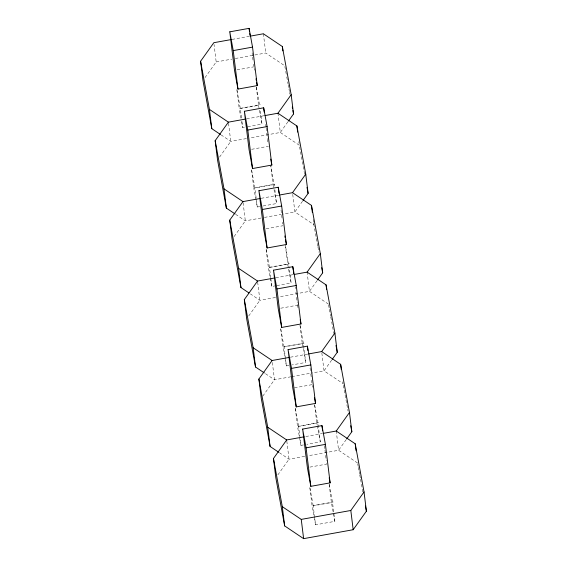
<?xml version="1.0" encoding="UTF-8"?>
<svg xmlns="http://www.w3.org/2000/svg" width="567" height="567" viewBox="0 0 567 567"><rect width="100%" height="100%" fill="white"/><g stroke="black" fill="none" stroke-linecap="round" stroke-linejoin="round"><path stroke-width="0.43" stroke-dasharray="2.83 2.13" d="M204.999 77.636L216.183 61.952L214.035 44.453M219.571 157.087L230.755 141.396L228.395 122.153M287.944 121.777L280.318 132.472L249.884 137.951M234.143 236.531L245.327 220.847L242.967 201.604M302.516 201.228L294.89 211.923L281.849 214.269M248.715 315.982L259.899 300.297L257.645 281.927M317.088 280.679L309.462 291.374L279.028 296.853M262.776 396.149L274.478 379.748L272.11 360.506M331.66 360.13L324.033 370.825L310.992 373.171M277.858 474.884L289.05 459.199L286.789 440.828M346.231 439.581L338.605 450.276L308.179 455.755M232.08 39.414L249.466 36.281M216.183 61.952L231.832 59.131M235.312 58.5L265.746 53.022L284.705 65.765L286.597 76.084M237.027 69.869L253.818 66.842M241.499 117.957L240.316 108.332L260.303 104.732M240.961 118.198L239.239 108.814L258.545 105.334L256.185 86.092L259.842 106.603M246.652 118.864L264.045 115.732M241.585 121.607L242.683 127.582L246.879 126.824M247.715 126.675L261.989 124.102L260.267 110.104M246.404 138.582L230.755 141.396L221.279 135.031M251.599 149.319L268.389 146.293M256.178 198.28L254.888 187.783L274.875 184.183M259.771 206.579L257.255 207.033L253.81 188.265L273.117 184.785L270.757 165.536L274.414 186.054M261.224 198.315L278.617 195.183M263.131 205.97L276.561 203.553L274.846 189.555M260.983 218.033L245.327 220.847L235.851 214.475M264.456 217.402L280.977 214.432M266.178 228.763L282.968 225.744M270.75 277.731L269.46 267.234L289.446 263.634M276.023 285.725L271.827 286.477L268.382 267.709L287.689 264.236L285.329 244.987L289.305 268.134M275.796 277.766L293.189 274.634M276.859 285.57L291.133 283.004L289.418 269.006M275.555 297.484L259.899 300.297L250.423 293.926M280.75 308.214L297.54 305.195L297.321 303.444M288.915 365.474L286.399 365.928L284.032 346.685L304.018 343.085M286.399 365.928L282.954 347.16L302.268 343.687L299.9 324.437L303.345 343.205L305.705 362.455L292.274 364.872M290.368 357.217L307.761 354.084M290.991 376.772L274.478 379.748L264.995 373.377M291.863 376.616L310.121 373.327M294.479 387.821L312.112 384.646M303.487 444.925L300.971 445.378L298.611 426.136L318.59 422.535M300.971 445.378L297.526 426.611L316.84 423.138L314.472 403.888L317.917 422.656L320.277 441.906L306.846 444.322M305.811 436.512L322.332 433.535M304.699 456.378L289.05 459.199L279.566 452.827M309.894 467.116L326.684 464.097L326.358 461.467M334.849 521.356L331.411 502.589L329.044 483.339L332.489 502.107L334.849 521.356L315.543 524.829L313.182 505.587L333.162 501.986M315.543 524.829L312.098 506.062L331.411 502.589M299.277 145.216L280.318 132.472L277.95 113.23M317.789 246.17L313.849 224.667L294.89 211.923L292.522 192.681M328.421 304.118L309.462 291.374L307.101 272.125M357.564 463.019L338.605 450.276L336.245 431.026M286.753 76.949L288.015 83.831M288.171 84.689L288.801 88.133M288.964 88.991L289.439 91.57M289.595 92.428L289.907 94.15M299.589 146.938L304.642 174.459M317.952 247.028L318.895 252.195M328.577 304.975L329.207 308.42M329.37 309.277L330.632 316.159M330.788 317.017L333.786 333.361M343.311 385.284L347.571 408.509M347.727 409.374L348.039 411.089M357.72 463.877L358.195 466.457M358.351 467.314L358.989 470.759M359.145 471.616L359.62 474.196M359.776 475.061L360.406 478.498M360.562 479.363L362.93 492.262M254.136 68.55L254.448 70.251M297.54 305.195L298.008 307.753M312.268 385.496L312.58 387.204M258.545 105.334L261.989 124.102M273.117 184.785L276.561 203.553M287.689 264.236L291.133 283.004M302.268 343.687L305.705 362.455M316.84 423.138L317.151 424.839M317.307 425.697L320.277 441.906M237.034 90.422L240.316 108.332M254.888 187.783L251.45 169.016L253.81 188.265M269.46 267.234L266.022 248.466L268.382 267.709M284.032 346.685L280.594 327.917L282.954 347.16M298.611 426.136L295.166 407.368L297.526 426.611M313.182 505.587L309.738 486.819L312.098 506.062M342.78 381.818L342.992 383.568L324.033 370.825L321.673 351.575M313.204 219.415L313.523 222.044M313.636 222.916L313.849 224.667M298.844 141.715L299.057 143.465M324.43 445.726L324.856 449.22M324.962 450.099L325.501 454.472M325.607 455.344L326.252 460.595M310.071 368.018L310.39 370.648M310.822 374.142L311.141 376.772M311.574 380.273L311.893 382.895M295.279 286.824L295.499 288.575M295.924 292.069L296.463 296.442M296.569 297.321L297.214 302.565M263.379 33.779L265.746 53.022M281.034 209.996L281.572 214.369M281.679 215.247L282.104 218.742M282.536 222.243L282.749 223.993M265.71 124.421L266.029 127.043M266.136 127.922L266.674 132.295M266.781 133.167L267.426 138.419M267.532 139.291L267.858 141.92M252.102 52.844L252.528 56.346M252.641 57.217L253.066 60.719M253.499 64.22L253.711 65.97M270.856 278.61L271.827 286.477M256.284 199.159L257.255 207.033M241.925 121.458L242.683 127.582M236.871 89.565L239.239 108.814"/><path stroke-width="0.85" d="M220.549 134.535L211.796 128.659L202.965 80.486L200.598 61.243L213.823 42.702L231.208 39.57M235.121 213.986L226.368 208.11L217.537 159.937L215.169 140.687L228.395 122.153L245.78 119.02M264.909 115.576L277.95 113.23L291.176 94.689L282.338 46.522L263.379 33.779L250.338 36.125M288.454 121.069L293.536 113.939L291.176 94.689M248.963 292.948L240.94 287.554L232.109 239.387L229.741 220.138L242.967 201.604L260.352 198.471M279.481 195.027L292.522 192.681L305.748 174.14L296.91 125.966L277.95 113.23M303.026 200.52L308.108 193.39L305.748 174.14M264.265 372.888L255.519 367.005L246.68 318.838L244.32 299.589L257.538 281.055L274.931 277.922M294.053 274.478L307.101 272.125L320.32 253.591L311.481 205.417L292.522 192.681M317.598 279.963L322.68 272.833L320.32 253.591M278.836 452.338L270.09 446.456L261.252 398.289L258.892 379.039L272.11 360.506L289.503 357.373M308.632 353.928L321.673 351.575L334.891 333.042L326.06 284.868L307.101 272.125M332.17 359.414L337.259 352.284L334.891 333.042M323.204 433.379L336.245 431.026L355.204 443.77L364.035 491.943L366.402 511.186L353.177 529.727L303.621 538.65L284.662 525.907L275.824 477.74L273.464 458.49L286.682 439.957L304.075 436.824M336.245 431.026L349.463 412.493L340.632 364.319L321.673 351.575M346.742 438.865L351.831 431.735L349.463 412.493M353.177 529.727L350.817 510.477L364.035 491.943M229.784 31.83L249.097 28.35L252.535 47.118L257.262 85.61L237.956 89.09L234.511 70.322L229.784 31.83L233.228 50.598L237.956 89.09M233.228 50.598L252.535 47.118M244.356 111.281L263.669 107.801L267.107 126.569L271.834 165.061L252.528 168.541L249.083 149.773L244.356 111.281L247.8 130.049L252.528 168.541M247.8 130.049L267.107 126.569M258.928 190.725L278.241 187.252L281.679 206.019L286.406 244.512L267.1 247.985L263.655 229.217L258.928 190.725L262.372 209.492L267.1 247.985M262.372 209.492L281.679 206.019M273.5 270.175L292.813 266.703L296.257 285.47L300.978 323.963L281.671 327.435L278.227 308.668L273.5 270.175L276.944 288.943L281.671 327.435M276.944 288.943L296.257 285.47M288.079 349.626L307.385 346.153L310.829 364.921L315.55 403.413L296.243 406.886L292.799 388.119L288.079 349.626L291.516 368.394L296.243 406.886M291.516 368.394L310.829 364.921M302.65 429.077L321.957 425.604L325.401 444.372L330.129 482.864L310.815 486.337L307.378 467.569L302.65 429.077L306.088 447.845L310.815 486.337M306.088 447.845L325.401 444.372M273.464 458.49L282.295 506.664L301.254 519.4L350.817 510.477M200.598 61.243L209.436 109.41L228.395 122.153M215.169 140.687L224.008 188.861L242.967 201.604M229.741 220.138L238.579 268.311L257.538 281.055M244.32 299.589L253.151 347.762L272.11 360.506M258.892 379.039L267.723 427.213L286.682 439.957M292.274 107.057L292.593 108.772M292.905 110.494L293.536 113.939M307.009 187.365L308.108 193.39M321.737 267.674L322.68 272.833M335.997 345.402L337.259 352.284M350.725 425.718L351.831 431.735M365.453 506.026L366.402 511.186M256.008 78.785L256.327 80.493M256.638 82.201L257.262 85.61M270.743 159.086L271.834 165.061M284.84 235.978L285.158 237.686M285.47 239.394L286.406 244.512M300.198 319.696L300.978 323.963M314.458 397.439L315.55 403.413M329.186 477.74L330.129 482.864M355.204 443.77L356.062 450.772M340.632 364.319L341.277 369.571M326.06 284.868L326.592 289.241M311.481 205.417L312.346 212.419M296.91 125.966L297.661 132.09M282.338 46.522L282.876 50.895M321.957 425.604L322.602 430.849M307.385 346.153L307.924 350.526M292.813 266.703L293.238 270.197M293.458 271.947L293.671 273.698M278.241 187.252L278.992 193.375M263.669 107.801L264.201 112.174M249.097 28.35L249.523 31.851M249.735 33.602L249.955 35.345M301.254 519.4L303.621 538.65M282.295 506.664L284.662 525.907M267.723 427.213L270.09 446.456M253.151 347.762L255.519 367.005M238.579 268.311L240.94 287.554M224.008 188.861L226.368 208.11M209.436 109.41L211.796 128.659"/></g></svg>
